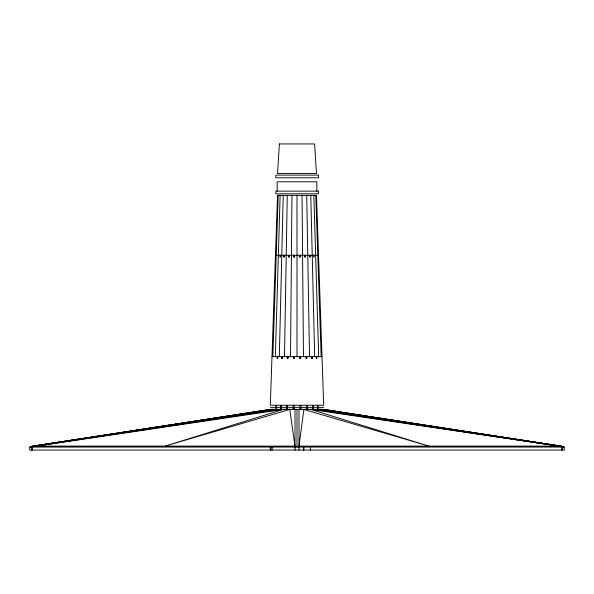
<?xml version="1.0" encoding="UTF-8"?>
<svg xmlns="http://www.w3.org/2000/svg" width="594" height="594" viewBox="0 0 594 594"><rect width="100%" height="100%" fill="white"/><g stroke="black" fill="none" stroke-linecap="round" stroke-linejoin="round"><path stroke-width="0.89" d="M290.525 356.667L291.958 195.359M284.489 356.667L287.258 195.359M279.314 356.667L283.227 195.359M275.334 356.667L280.13 195.359M272.839 356.667L278.185 195.359M558.88 446.651L558.88 446.116L310.343 409.348L303.905 409.348L299.005 446.116L558.88 446.116L564.3 447.185L564.3 450.059L29.7 450.059L29.7 447.185L30.591 446.525L273.893 409.348L323.418 409.348L561.612 446.391M29.7 447.185L283.657 409.348L290.095 409.348L165.058 446.116L282.996 409.489L294.995 409.556M32.388 446.391L270.582 409.348L273.893 409.348L271.228 409.348L33.242 446.116L33.242 446.651M33.687 446.116L269.951 409.556L276.381 409.496M30.591 447.059L30.591 446.525L277.316 409.355M31.534 446.525L278.141 409.37M279.195 409.355L32.47 446.525L32.47 447.059L294.995 447.059M299.005 409.556L315.741 409.496M317.619 409.496L324.74 409.556L324.74 410.038L324.049 410.038L324.049 409.556L320.107 409.348L563.409 446.525L564.3 447.185M275.468 255.272L318.533 255.272M284.407 256.697L283.85 256.697L283.85 255.272L283.776 257.143L284.415 257.143L284.415 255.272M289.233 256.697L288.587 256.697L288.587 255.272L288.513 257.143L289.263 257.143L289.263 255.272M299.413 256.697L300.104 256.697M305.413 256.697L304.767 256.697L304.767 255.272M309.593 256.697L310.15 256.697L310.15 255.272L310.224 257.143L309.578 257.143L309.578 255.272M271.985 356.667L322.015 356.667M282.306 358.085L281.749 358.085L281.749 356.667M287.266 358.085L287.912 358.085L287.912 356.667L287.942 358.538L287.192 358.538L287.192 356.667M293.443 358.085L294.134 358.085M299.859 358.085L300.557 358.085M306.088 358.085L306.734 358.085M270.315 407.365L323.685 407.365M281.378 408.783L280.821 408.783L280.821 407.365M287.348 408.783L286.702 408.783L286.702 407.365M300.118 408.783L300.816 408.783M307.395 408.783L306.742 408.783L306.742 407.365M312.704 408.783L313.261 408.783L313.261 407.365M317.59 408.783L318.02 408.783M276.604 409.236L275.965 409.236L275.965 405.502L276.455 405.502L276.455 409.236M281.875 409.236L280.747 409.236L280.747 405.502L281.385 405.502L281.385 409.236M287.689 409.236L286.627 409.236L286.627 405.502L287.377 405.502L287.377 409.236M306.407 409.236L307.462 409.236L307.462 405.502L306.712 405.502L306.712 409.236M312.199 409.236L313.335 409.236L313.335 405.502L312.689 405.502L312.689 409.236M317.456 409.236L318.094 409.236L318.094 405.502L317.604 405.502L317.604 409.236M278.259 409.496L282.996 409.489M560.313 446.116L324.049 409.556L560.758 446.116L560.758 446.651M30.591 446.525L563.409 446.525L563.409 447.059M299.005 447.059L561.53 447.059L561.53 446.525L314.805 409.355M294.995 447.185L299.005 447.185M563.409 446.525L315.86 409.37L562.466 446.525M304.247 409.556L428.942 446.116L311.004 409.489M289.753 409.556L294.995 446.116L35.12 446.116L35.12 446.651M315.815 195.359L321.161 356.667M313.87 195.359L318.666 356.667M310.773 195.359L314.686 356.667M306.742 195.359L309.511 356.667M302.042 195.359L303.475 356.667M562.496 446.525L562.496 447.059M562.421 447.185L562.421 450.059M561.479 447.185L561.479 450.059M559.86 446.116L559.86 446.651M316.832 191.127L316.832 181.794L277.168 181.794L277.168 191.127M316.795 356.667L316.795 358.538L316.305 358.538L316.305 356.667M314.063 255.272L314.063 257.143L313.565 257.143L313.565 255.272M312.325 356.667L312.325 358.538L311.679 358.538L311.679 356.667L311.694 358.085L312.251 358.085L312.251 356.667M310.343 447.327L310.343 450.059M306.801 356.667L306.801 358.538L306.059 358.538L306.088 356.667M305.413 255.272L305.479 257.143L304.737 257.143L304.737 255.272M303.905 447.327L303.905 450.059M303.556 447.327L303.556 450.059M300.616 356.667L300.616 358.538L299.814 358.538L299.859 356.667M300.163 255.272L300.163 257.143L299.361 257.143L299.361 255.272M299.005 409.348L299.005 450.059M297 195.359L297 356.667M297 409.392L297 446.525M294.995 409.348L294.995 450.059M294.186 356.667L294.186 358.538L293.384 358.538L293.384 356.667M293.889 255.272L293.889 256.697L294.587 256.697L294.587 255.272L294.631 257.143L293.83 257.143L293.83 255.272M293.978 407.365L293.978 408.783L293.28 408.783L293.28 407.365M282.306 356.667L282.321 358.538L281.675 358.538L281.675 356.667M280.427 255.272L280.427 257.143L279.937 257.143L279.937 255.272M277.695 356.667L277.695 358.538L277.205 358.538L277.205 356.667M272.104 447.327L272.104 450.059M270.775 447.327L270.775 450.059M270.315 447.327L270.315 450.059M34.14 446.116L34.14 446.651M32.522 447.185L32.522 450.059M31.579 447.185L31.579 450.059M31.504 446.525L31.504 447.059M277.524 195.359L270.315 405.227L323.685 405.227L316.476 195.359L277.524 195.359M279.388 143.941L277.524 173.559L316.476 173.559L314.582 143.941L279.388 143.941M318.525 175.119L275.839 175.119L275.839 177.792L318.525 177.792L318.525 175.119M318.525 191.127L275.839 191.127L275.839 193.8L318.525 193.8L318.525 191.127M294.023 405.502L293.221 405.502L293.221 409.236L294.023 409.236L294.023 405.502M300.876 405.502L300.074 405.502L300.074 409.236L300.876 409.236L300.876 405.502M269.951 409.556L269.26 409.556L269.26 410.038L269.951 410.038L269.951 409.556"/></g></svg>
